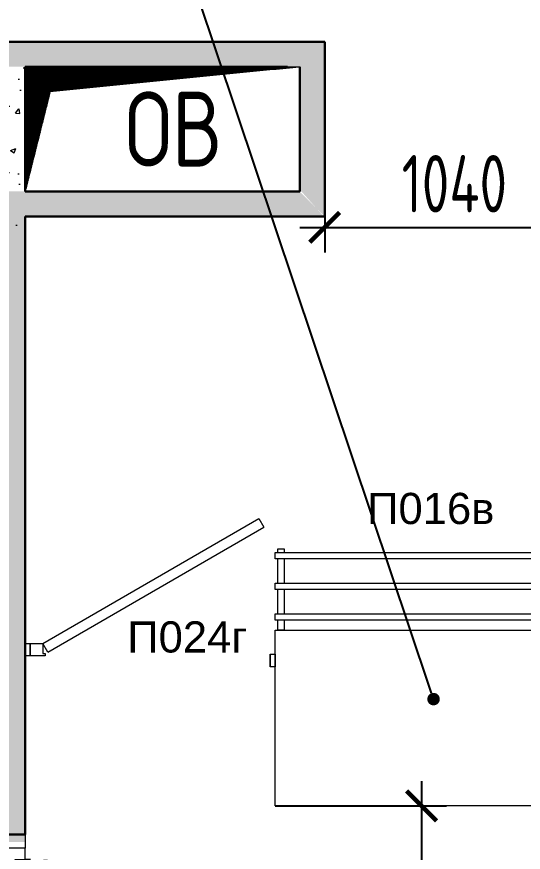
# Model space of a CAD drawing. Header units: millimetres. Extents: x -241391 to 8718866, y 0 to 143518.
# Drawn here: x -211469 to -209440, y 115853 to 119201 of the extents above; entities that cross this region are included whole.
import ezdxf
from ezdxf import colors
from ezdxf.entities.mleader import LeaderData, LeaderLine
from ezdxf.math import Vec2, Vec3

# ---------------------------------------------------------------- set-up
doc = ezdxf.new("R2010")
doc.units = ezdxf.units.MM
doc.header["$MEASUREMENT"] = 0
doc.linetypes.add('ACAD_ISO03W100', pattern=[30, 12, -18])
doc.linetypes.add('ADSK_Скрыто', pattern=[6, 3, -3])
doc.layers.get('0').update_dxf_attribs({"color": 250, "lineweight": 9})
for name, color, linetype, lineweight in [('_Скрыто_', 7, 'ADSK_Скрыто', 9), ('АР_Двери', 5, 'Continuous', 18), ('АР_Перегородки газоблок', 165, 'Continuous', 30), ('АР_Перегородки газоблок_Штрих', 165, 'Continuous', 5), ('АР_Подоконники', 163, 'Continuous', 9), ('АР_Сущ Несущая стена', 202, 'Continuous', 30), ('Спринклеры', 7, 'Continuous', 18), ('ТХ_пищеблок', 30, 'Continuous', 20)]:
    doc.layers.add(name, color=color, linetype=linetype, lineweight=lineweight)
doc.layers.add('АР_Отверстия', color=251, linetype='Continuous')
doc.layers.add('ТХ_пищеблок_позиции', color=5, linetype='Continuous')
doc.layers.add('ТХ_привязка ТХ', color=7, linetype='Continuous', true_color=0x163d5c)
doc.styles.add('ICOCPEUR', font='isocpeur.ttf')
doc.styles.add('ISOCPEUR', font='isocpeur.ttf', dxfattribs={"width": 0.7})
doc.styles.add('Standart Arial', font='arial.ttf', dxfattribs={"width": 0.7, "height": 250})

# ---------------------------------------------------------------- blocks, each defined once
blk = doc.blocks.new('_Dot')
at = {"color": 0, "linetype": 'ByBlock', "lineweight": -2}
blk.add_line((-0.5, 0), (-1, 0), dxfattribs=at)
at = {"color": 0, "linetype": 'ByBlock', "const_width": 0.5}
blk.add_lwpolyline([(-0.25, 0, 1), (0.25, 0, 1)], format="xyb", close=True, dxfattribs=at)
blk = doc.blocks.new('*U175')
at = {"color": 253}
for points in [[(0, 0), (0, -80), (55, -80), (55, 0), (0, 0)], [(55, -80), (55, 0), (115, 0), (115, -40), (100, -40), (100, -80), (55, -80)], [(1075, -80), (1075, 0), (1015, 0), (1015, -40), (1030, -40), (1030, -80), (1075, -80)], [(1130, 0), (1130, -80), (1075, -80), (1075, 0), (1130, 0)]]:
    blk.add_lwpolyline(points, dxfattribs=at)
blk.add_lwpolyline([(100, -80), (100, -1010), (140, -1010), (140, -80)], close=True, dxfattribs=at)
at = {"color": 253, "linetype": 'ACAD_ISO03W100', "ltscale": 3}
blk.add_arc((100, -80), 930, 270, 0, dxfattribs=at)
blk = doc.blocks.new('_ArchTick')
at = {"color": 0, "linetype": 'ByBlock', "const_width": 0.15}
blk.add_lwpolyline([(-0.5, -0.5), (0.5, 0.5)], dxfattribs=at)

msp = doc.modelspace()

# ---------------------------------------------------------------- hatches: boundary and pattern name
at = {"layer": 'АР_Перегородки газоблок_Штрих', "ltscale": 100}
h = msp.add_hatch(dxfattribs=at)
h.set_pattern_fill('AR-CONC', color=253, scale=30)
h.set_pattern_definition([(50, (0, 0), (215.17805, -18.82564), [22.5, -247.5]), (355, (0, 0), (-41.6254, 225.65764), [18, -198]), (100.45144, (17.93, -1.57), (173.55265, 206.832), [19.12206, -210.34263]), (46.1842, (0, 60), (320.1724, -49.65578), [33.75, -371.25]), (96.63564, (26.68, 55.86), (280.3986, 292.2356), [28.6831, -315.51413]), (351.18416, (0, 60), (280.3986, 292.2356), [27, -297]), (21, (30, 45), (179.07212, -120.78567), [22.5, -247.5]), (326, (30, 45), (72.9946, 217.54501), [18, -198]), (71.45144, (44.92, 34.93), (252.06671, 96.75935), [19.12206, -210.34263]), (37.5, (0, 0), (3.647957, 99.868156), [0, -195.6, 0, -201, 0, -198.75]), (7.5, (0, 0), (78.92086, 118.323514), [0, -114.6, 0, -191.1, 0, -75.75]), (327.5, (-66.9, 0), (160.14673, -6.766462), [0, -75, 0, -234, 0, -310.5]), (317.5, (-96.9, 0), (174.95585, 30.031495), [0, -97.5, 0, -155.4, 0, -220.5])])
h.paths.add_polyline_path([(-211435.4, 118400.6), (-210235.4, 118400.6), (-210335.4, 118500.7), (-211555.4, 118500.8), (-211555.4, 118218.1), (-212233.9, 118218.1), (-212233.9, 118118.1), (-211555.4, 118118.1), (-211555.4, 116122.3), (-211655.4, 116122.3), (-211655.4, 116042.3), (-211655.4, 116002.3), (-211555.4, 116002.3), (-211555.4, 115893.8), (-211435.4, 115893.8)])
h.paths.add_polyline_path([(-210235.4, 119100.7), (-212233.9, 119100.7), (-212233.9, 119000.7), (-210335.4, 119000.7), (-210335.4, 118508.2), (-210235.4, 118396.3)])
h.paths.add_polyline_path([(-212233.9, 119100.7), (-214417.2, 119100.7), (-214417.2, 119000.7), (-212233.9, 119000.7)])
h.paths.add_polyline_path([(-212233.9, 118218.1), (-214333.9, 118218.1), (-214333.9, 118350.7), (-214433.9, 118350.7), (-214433.9, 118118.1), (-212233.9, 118118.1)])
h = msp.add_hatch(dxfattribs=at)
h.set_pattern_fill('AR-CONC', color=256, scale=30)
h.set_pattern_definition([(50, (-134938.16, 3e-11), (215.17805, -18.82564), [22.5, -247.5]), (355, (-134938.16, 3e-11), (-41.6254, 225.65764), [18, -198]), (100.45144, (-134920.22, -1.57), (173.55265, 206.832), [19.12206, -210.34263]), (46.1842, (-134938.16, 60), (320.1724, -49.6558), [33.75, -371.25]), (96.63564, (-134911.47, 55.86), (280.3986, 292.2356), [28.6831, -315.5141]), (351.18416, (-134938.16, 60), (280.3986, 292.2356), [27, -297]), (21, (-134908.16, 45), (179.07212, -120.78567), [22.5, -247.5]), (326, (-134908.16, 45), (72.9946, 217.545), [18, -198]), (71.45144, (-134893.23, 34.93), (252.0667, 96.75935), [19.12206, -210.34263]), (37.5, (-134938.156, 3e-11), (3.647957, 99.868156), [0, -195.6, 0, -201, 0, -198.75]), (7.5, (-134938.16, 3e-11), (78.92086, 118.32351), [0, -114.6, 0, -191.1, 0, -75.75]), (327.5, (-135005.06, 3e-11), (160.14673, -6.76646), [0, -75, 0, -234, 0, -310.5]), (317.5, (-135035.06, 3e-11), (174.95585, 30.0315), [0, -97.5, 0, -155.4, 0, -220.5])])
h.paths.add_polyline_path([(-211933.9, 118600.7), (-212033.9, 118600.7), (-212033.9, 118218.1), (-211933.9, 118218.1)])
h.paths.add_polyline_path([(-211435.4, 119000.6), (-211555.4, 119000.6), (-211555.4, 118600.7), (-211435.4, 118600.7)])
h.paths.add_polyline_path([(-211435.4, 118591.9), (-211555.4, 118600.7), (-211555.4, 118218.1), (-211435.4, 118209.3)])
at = {"layer": 'Спринклеры', "ltscale": 100}
h = msp.add_hatch(dxfattribs=at)
h.set_pattern_fill('ANSI31', color=256)
h.set_pattern_definition([(45, (435.39442, -19.89144), (-0.08838834765, 0.08838834765), [])])
h.paths.add_polyline_path([(-210336, 119000.7), (-211435.4, 119000.7), (-211435.4, 118580.8), (-211415.4, 118580.8), (-211335.4, 118900.8)])
h.paths.add_polyline_path([(-211415.4, 118580.8), (-211435.4, 118580.8), (-211435.4, 118500.8)])

# ---------------------------------------------------------------- linework, layer by layer
at = {"ltscale": 100}
for p, q in [((-211435.4, 119000.7), (-210335.4, 119000.7)), ((-211435.4, 118500.8), (-211435.4, 119000.7)), ((-210335.4, 119000.7), (-210335.4, 118500.8)), ((-210335.4, 118500.8), (-211435.4, 118500.8))]:
    msp.add_line(p, q, dxfattribs=at)
at = {"layer": '_Скрыто_'}
for p, q in [((-210770.7, 119000.7), (-211435.4, 119000.7)), ((-211335.4, 118900.8), (-211435.4, 118500.8))]:
    msp.add_line(p, q, dxfattribs=at)
at = {"layer": 'АР_Перегородки газоблок', "ltscale": 100}
for p, q in [((-210235.4, 119100.7), (-214417.2, 119100.7)), ((-210235.4, 119100.7), (-210235.4, 118400.6)), ((-211435.4, 119000.7), (-211435.4, 118500.7)), ((-210383.9, 119000.7), (-211435.4, 119000.7)), ((-210335.4, 118500.7), (-210335.4, 119000.7)), ((-210335.4, 118500.8), (-211435.4, 118500.7)), ((-210235.4, 118400.6), (-211435.4, 118400.6))]:
    msp.add_line(p, q, dxfattribs=at)
at = {"layer": 'АР_Перегородки газоблок', "color": 253, "ltscale": 100}
msp.add_line((-211435.4, 118400.6), (-211435.4, 115923.8), dxfattribs=at)
msp.add_lwpolyline([(-211435.4, 115923.8), (-211555.4, 115923.8)], dxfattribs=at)
at = {"layer": 'АР_Подоконники', "ltscale": 100}
msp.add_arc((-206026.2, 118393), 8235.7, 95.26614, 175.12348, dxfattribs=at)
at = {"layer": 'АР_Сущ Несущая стена', "lineweight": 18, "ltscale": 100}
for centre, radius, start, end in [((-206027.1, 118394.8), 9148.9, 94.87234, 175.19782), ((-206026.2, 118393), 8425.7, 94.87652, 174.79678)]:
    msp.add_arc(centre, radius, start, end, dxfattribs=at)
at = {"layer": 'ТХ_пищеблок', "linetype": 'Continuous', "lineweight": 9}
for p, q in [((-211365.4, 116689.7), (-210499.3, 117189.7)), ((-210499.3, 117189.7), (-210479.3, 117155.1)), ((-211435.4, 116689.7), (-211415.4, 116689.7)), ((-211435.4, 116639.7), (-211435.4, 116689.7)), ((-211415.4, 116689.7), (-211365.4, 116689.7)), ((-211415.4, 116639.7), (-211415.4, 116689.7)), ((-211415.4, 116689.7), (-211415.4, 116639.7)), ((-211365.4, 116689.7), (-211365.4, 116649.7)), ((-211345.4, 116655.1), (-211365.4, 116689.7)), ((-211365.4, 116689.7), (-211365.4, 116649.7)), ((-211365.4, 116649.7), (-211355.4, 116649.7)), ((-211355.4, 116649.7), (-211355.4, 116639.7)), ((-210453.7, 116646.4, -78.2), (-210453.7, 116596.4, -78.2)), ((-210453.7, 116646.4, -78.2), (-210433.7, 116646.4, -78.2)), ((-210453.7, 116596.4, -78.2), (-210453.7, 116646.4, -78.2)), ((-210433.7, 116646.4, -78.2), (-210433.7, 116596.4, -78.2)), ((-211415.4, 116639.7), (-211435.4, 116639.7)), ((-211355.4, 116639.7), (-211415.4, 116639.7)), ((-210433.7, 116596.4, -78.2), (-210453.7, 116596.4, -78.2))]:
    msp.add_line(p, q, dxfattribs=at)
at = {"layer": 'ТХ_пищеблок'}
msp.add_line((-211345.4, 116655.1), (-210479.3, 117155.1), dxfattribs=at)
at = {"layer": 'ТХ_пищеблок', "elevation": -78.2}
for points in [[(-210433.7, 117054.3), (-209313.7, 117054.3), (-209313.7, 117028.6), (-210433.7, 117028.6)], [(-210433.7, 116931.5), (-209313.7, 116931.5), (-209313.7, 116905.8), (-210433.7, 116905.8)], [(-210433.7, 116808.6), (-209313.7, 116808.6), (-209313.7, 116782.9), (-210433.7, 116782.9)], [(-209313.7, 116743.5), (-209313.7, 116038.5), (-210433.7, 116038.5), (-210433.7, 116743.5)]]:
    msp.add_lwpolyline(points, close=True, dxfattribs=at)
for points in [[(-210422.9, 117054.3), (-210422.9, 117068.6), (-210397.2, 117068.6), (-210397.2, 117054.3)], [(-210422.9, 116931.5), (-210422.9, 117028.6)], [(-210397.2, 117028.6), (-210397.2, 116931.5)], [(-210422.9, 116808.6), (-210422.9, 116905.8)], [(-210397.2, 116905.8), (-210397.2, 116808.6)], [(-210397.2, 116782.9), (-210397.2, 116743.5), (-210422.9, 116743.5), (-210422.9, 116782.9)]]:
    msp.add_lwpolyline(points, dxfattribs=at)
msp.add_lwpolyline([(-209873.7, 116743.5, 1), (-209873.7, 116743.5, 1)], format="xyb", close=True, dxfattribs=at)
at = {"layer": 'ТХ_привязка ТХ', "ltscale": 100}
for p, q in [((-210235.4, 118400.6), (-210235.4, 118256.7)), ((-210335.4, 118356.7), (-209096.5, 118356.7)), ((-209847.1, 116138.5), (-209847.1, 114693.8)), ((-210433.7, 116038.5), (-209747.1, 116038.5))]:
    msp.add_line(p, q, dxfattribs=at)

# ---------------------------------------------------------------- block references
at = {"layer": 'АР_Двери', "color": 253, "rotation": 90.00000000000001}
msp.add_blockref('*U175', (-211515.4, 114793.8), dxfattribs=at)
at = {"layer": 'ТХ_привязка ТХ', "ltscale": 100, "xscale": 120, "yscale": 120, "zscale": 120}
for p, rotation in [((-210235.4, 118356.7), 180), ((-209847.1, 116038.5), 90)]:
    msp.add_blockref('_ArchTick', p, dxfattribs=dict(at, rotation=rotation))

# ---------------------------------------------------------------- texts
at = {"layer": 'АР_Отверстия', "ltscale": 100, "insert": (-210841.2, 118750.7), "char_height": 300, "attachment_point": 5, "line_spacing_factor": 0.7, "style": 'ICOCPEUR'}
msp.add_mtext('\\A1;{\\W0.8;ОВ}', dxfattribs=at)
at = {"layer": 'ТХ_пищеблок_позиции', "style": 'Standart Arial'}
for s, p in [('П016в', (-210065.3, 117168, -179.2)), ('П024г', (-211026.4, 116653.3, -0.5))]:
    msp.add_text(s, height=125, dxfattribs=at).set_placement(p)
at = {"layer": 'ТХ_привязка ТХ', "ltscale": 100, "insert": (-209715.9, 118531.7), "char_height": 230, "attachment_point": 5, "style": 'ISOCPEUR'}
msp.add_mtext('\\A1;1040', dxfattribs=at)

# ---------------------------------------------------------------- leaders
at = {"layer": 'ТХ_привязка ТХ', "lineweight": 20}
ml = msp.add_multileader_mtext('Standard', dxfattribs=at)
ml.set_content('\\A1;Предусмотреть выводы для подключения системы "Проход и питание"', color=256, style='Standart Arial')
ml.set_leader_properties()
ml.set_arrow_properties(name='DOT')
ml.build(insert=Vec2(0, 0))
ml.multileader.update_dxf_attribs({"text_left_attachment_type": 6, "text_right_attachment_type": 6, "dogleg_length": 50, "arrow_head_size": 50})
ctx = ml.context
ctx.base_point, ctx.char_height, ctx.arrow_head_size, ctx.landing_gap_size, ctx.plane_origin = Vec3(-216316.6, 126863.7), 200, 50, 0, Vec3(-191132.5, 109321.2)
ctx.left_attachment, ctx.right_attachment = 6, 6
notes = []
notes.append((ctx, [(0, (1, 1, 0), (-213284.8, 126863.7), (-1, 0), 50, [(0, [(-209799.3, 116466.6)], 0, [])])]))
ctx.mtext.insert, ctx.mtext.width, ctx.mtext.flow_direction = Vec3(-216316.6, 127103.7), 3771.54, 5
for ctx, leaders in notes:
    for number, flags, end, landing, length, lines in leaders:
        leader = LeaderData()
        leader.index, (leader.has_last_leader_line, leader.has_dogleg_vector, leader.attachment_direction) = number, flags
        leader.last_leader_point, leader.dogleg_vector, leader.dogleg_length = Vec3(end), Vec3(landing), length
        for number, points, colour, breaks in lines:
            line = LeaderLine()
            line.index, line.vertices, line.color, line.breaks = number, Vec3.list(points), colors.encode_raw_color(colour), breaks
            leader.lines.append(line)
        ctx.leaders.append(leader)

doc.saveas('drawing.dxf')
